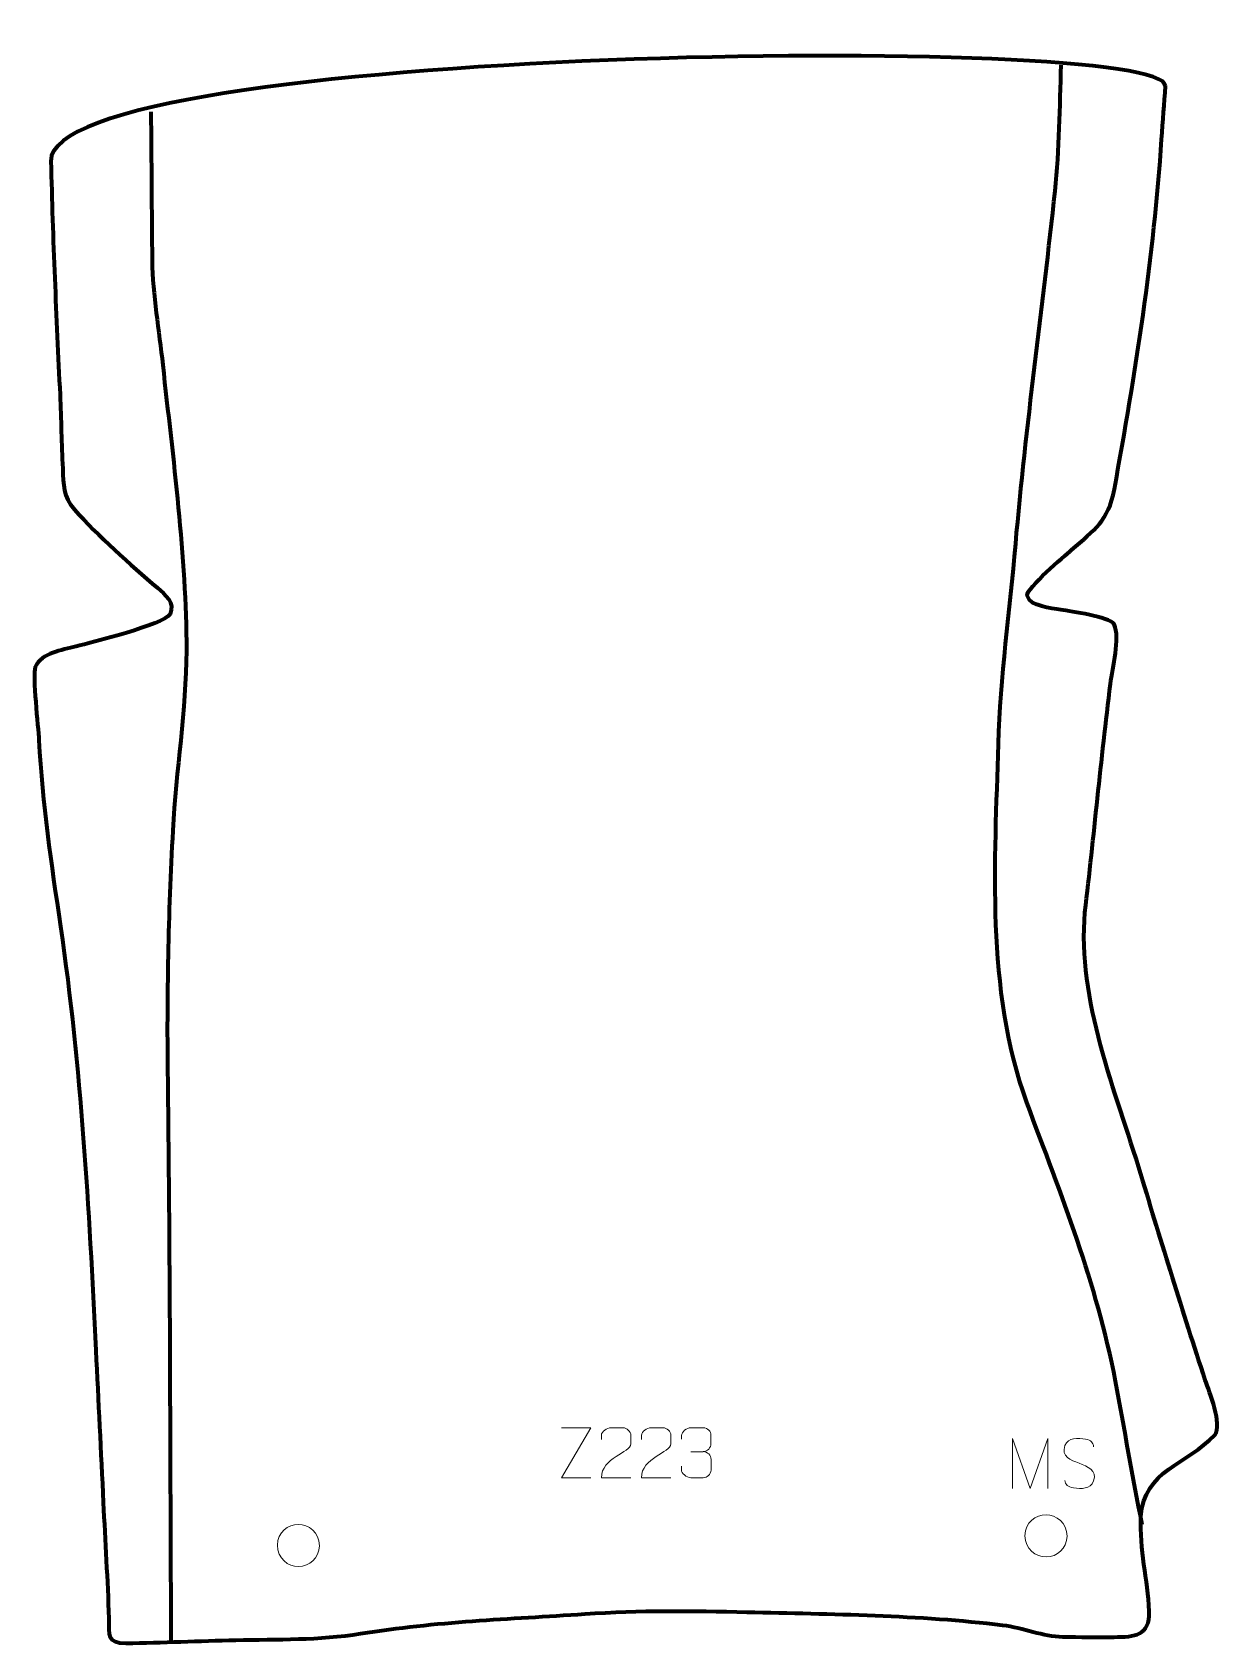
# Model space of a CAD drawing. Header units: millimetres. Extents: x 1061 to 1656, y 170 to 975.
import ezdxf

# ---------------------------------------------------------------- set-up
doc = ezdxf.new("R2010")
doc.units = ezdxf.units.MM
doc.header["$MEASUREMENT"] = 0
doc.layers.add('layer 2', color=7, linetype='Continuous')
doc.layers.add('layer 3', color=7, linetype='Continuous')

msp = doc.modelspace()

# ---------------------------------------------------------------- linework, layer by layer
at = {"layer": 'layer 2', "color": 142, "lineweight": 158}
for points in [[(1615.6417, 229.7994), (1610.5883, 253.6908), (1606.8693, 277.524), (1602.3378, 301.4518), (1602.3378, 301.4518), (1592.4873, 351.2227), (1575.5636, 393.5962), (1557.9305, 440.6749), (1557.9305, 440.6749), (1537.443, 498.0959), (1542.1845, 559.9919), (1543.786, 619.8141), (1543.786, 619.8141), (1544.7208, 652.9462), (1549.6305, 686.5592), (1552.413, 719.6927), (1552.413, 719.6927), (1557.5734, 778.7446), (1565.7502, 837.2609), (1572.1521, 896.1401), (1572.1521, 896.1401), (1574.3087, 916.82), (1574.3561, 937.963), (1575.1915, 958.9359)], [(1120.5623, 935.6536), (1120.7521, 910.836), (1120.9467, 886.0183), (1121.1775, 861.201), (1121.1775, 861.201), (1121.4088, 844.3994), (1124.6306, 826.06), (1126.4584, 809.166), (1126.4584, 809.166), (1131.5289, 762.5693), (1138.2027, 713.2391), (1138.312, 666.4672), (1138.312, 666.4672), (1138.1, 636.5768), (1133.1371, 606.5045), (1131.4699, 576.5071), (1131.4699, 576.5071), (1129.1632, 534.4379), (1128.3648, 493.7653), (1128.9304, 451.6406), (1128.9304, 451.6406), (1130.1423, 357.8387), (1130.0393, 264.0292), (1130.5882, 170.2226)]]:
    msp.add_open_spline(points, degree=3, knots=[0, 0, 0, 0, 0.14285714, 0.14285714, 0.14285714, 0.14285714, 0.28571429, 0.28571429, 0.28571429, 0.28571429, 0.42857143, 0.42857143, 0.42857143, 0.42857143, 0.57142857, 0.57142857, 0.57142857, 0.57142857, 0.71428571, 0.71428571, 0.71428571, 0.71428571, 1, 1, 1, 1], dxfattribs=at)
at = {"layer": 'layer 2', "color": 250, "lineweight": 9}
for points, knots in [([(1340.174, 253.1681), (1340.174, 253.1681), (1325.555, 253.1681), (1325.555, 253.1681), (1325.555, 253.1681), (1325.555, 253.1681), (1340.1983, 278.1255), (1340.1983, 278.1255), (1340.1983, 278.1255), (1340.1983, 278.1255), (1325.555, 278.1255), (1325.555, 278.1255)], [0, 0, 0, 0, 0.25, 0.25, 0.25, 0.25, 0.5, 0.5, 0.5, 0.5, 1, 1, 1, 1]), ([(1360.2481, 253.1597), (1355.3337, 253.16), (1350.4193, 253.16), (1345.5052, 253.1597), (1345.5052, 253.1597), (1345.5052, 263.092), (1360.1562, 265.7332), (1360.2481, 270.0435), (1360.2481, 270.0435), (1360.2478, 271.4676), (1360.2478, 272.8913), (1360.2481, 274.3146), (1360.2481, 274.3146), (1360.2312, 276.3917), (1358.1084, 278.1165), (1356.4374, 278.1338), (1356.4374, 278.1338), (1354.3642, 278.1334), (1352.2913, 278.1334), (1350.2189, 278.1338), (1350.2189, 278.1338), (1348.3968, 278.1503), (1345.5721, 276.3582), (1345.5052, 274.2646), (1345.5052, 274.2646), (1345.5052, 274.2646), (1345.5052, 272.2098), (1345.5052, 272.2098)], [0, 0, 0, 0, 0.125, 0.125, 0.125, 0.125, 0.25, 0.25, 0.25, 0.25, 0.375, 0.375, 0.375, 0.375, 0.5, 0.5, 0.5, 0.5, 0.625, 0.625, 0.625, 0.625, 0.75, 0.75, 0.75, 0.75, 1, 1, 1, 1]), ([(1380.2481, 253.1597), (1375.3337, 253.16), (1370.4193, 253.16), (1365.5052, 253.1597), (1365.5052, 253.1597), (1365.5052, 263.092), (1380.1562, 265.7332), (1380.2481, 270.0435), (1380.2481, 270.0435), (1380.2478, 271.4676), (1380.2478, 272.8913), (1380.2481, 274.3146), (1380.2481, 274.3146), (1380.2312, 276.3917), (1378.1084, 278.1165), (1376.4374, 278.1338), (1376.4374, 278.1338), (1374.3642, 278.1334), (1372.2913, 278.1334), (1370.2189, 278.1338), (1370.2189, 278.1338), (1368.3968, 278.1503), (1365.5721, 276.3582), (1365.5052, 274.2646), (1365.5052, 274.2646), (1365.5052, 274.2646), (1365.5052, 272.2098), (1365.5052, 272.2098)], [0, 0, 0, 0, 0.125, 0.125, 0.125, 0.125, 0.25, 0.25, 0.25, 0.25, 0.375, 0.375, 0.375, 0.375, 0.5, 0.5, 0.5, 0.5, 0.625, 0.625, 0.625, 0.625, 0.75, 0.75, 0.75, 0.75, 1, 1, 1, 1]), ([(1385.512, 272.4393), (1385.512, 272.4393), (1385.512, 274.2965), (1385.512, 274.2965), (1385.512, 274.2965), (1385.4977, 276.0384), (1388.1622, 278.1565), (1390.2213, 278.1338), (1390.2213, 278.1338), (1392.2854, 278.1338), (1394.3494, 278.1338), (1396.4131, 278.1338), (1396.4131, 278.1338), (1398.6076, 278.1426), (1400.2059, 276.2958), (1400.2503, 274.3837), (1400.2503, 274.3837), (1400.2499, 272.9486), (1400.2499, 271.5135), (1400.2503, 270.078), (1400.2503, 270.078), (1400.2017, 268.4245), (1398.5991, 266.1945), (1396.4008, 266.2045), (1396.4008, 266.2045), (1398.6045, 266.1933), (1400.2125, 264.3901), (1400.2665, 262.3306), (1400.2665, 262.3306), (1400.2661, 260.5459), (1400.2661, 258.7612), (1400.2665, 256.9761), (1400.2665, 256.9761), (1400.2766, 254.9147), (1398.2217, 253.1516), (1396.4008, 253.1597), (1396.4008, 253.1597), (1394.3355, 253.16), (1392.2703, 253.16), (1390.2047, 253.1597), (1390.2047, 253.1597), (1388.0361, 253.1712), (1385.5051, 255.5714), (1385.4865, 257.0332), (1385.4865, 257.0332), (1385.4865, 257.0332), (1385.4865, 258.9418), (1385.4865, 258.9418)], [0, 0, 0, 0, 0.07692308, 0.07692308, 0.07692308, 0.07692308, 0.15384615, 0.15384615, 0.15384615, 0.15384615, 0.23076923, 0.23076923, 0.23076923, 0.23076923, 0.30769231, 0.30769231, 0.30769231, 0.30769231, 0.38461538, 0.38461538, 0.38461538, 0.38461538, 0.46153846, 0.46153846, 0.46153846, 0.46153846, 0.53846154, 0.53846154, 0.53846154, 0.53846154, 0.61538462, 0.61538462, 0.61538462, 0.61538462, 0.69230769, 0.69230769, 0.69230769, 0.69230769, 0.76923077, 0.76923077, 0.76923077, 0.76923077, 0.84615385, 0.84615385, 0.84615385, 0.84615385, 1, 1, 1, 1]), ([(1550.7533, 247.8261), (1550.7533, 247.8261), (1550.7533, 272.784), (1550.7533, 272.784), (1550.7533, 272.784), (1550.7533, 272.784), (1559.6784, 247.8261), (1559.6784, 247.8261), (1559.6784, 247.8261), (1559.6784, 247.8261), (1568.4383, 272.7835), (1568.4383, 272.7835), (1568.4383, 272.7835), (1568.4383, 272.7835), (1568.4383, 247.8261), (1568.4383, 247.8261)], [0, 0, 0, 0, 0.2, 0.2, 0.2, 0.2, 0.4, 0.4, 0.4, 0.4, 0.6, 0.6, 0.6, 0.6, 1, 1, 1, 1]), ([(1584.1455, 260.476), (1579.8972, 261.9464), (1574.9891, 263.7422), (1576.9942, 269.2625), (1576.9942, 269.2625), (1578.4977, 273.4024), (1583.7113, 273.0139), (1587.3149, 272.4128), (1587.3149, 272.4128), (1590.1755, 271.9356), (1591.0402, 270.7224), (1591.3508, 268.6383)], [0, 0, 0, 0, 0.25, 0.25, 0.25, 0.25, 0.5, 0.5, 0.5, 0.5, 1, 1, 1, 1]), ([(1584.1455, 260.4759), (1588.1641, 258.8292), (1593.1936, 256.9409), (1591.3596, 251.5806), (1591.3596, 251.5806), (1589.8998, 247.3142), (1584.989, 247.5709), (1581.2629, 248.1256), (1581.2629, 248.1256), (1578.5129, 248.5354), (1577.292, 249.7489), (1576.914, 251.8611)], [0, 0, 0, 0, 0.25, 0.25, 0.25, 0.25, 0.5, 0.5, 0.5, 0.5, 1, 1, 1, 1]), ([(1557.0672, 224.2154), (1557.1379, 230.8558), (1562.4119, 234.7018), (1567.5672, 234.6048), (1567.5672, 234.6048), (1572.7225, 234.7018), (1577.9965, 230.6384), (1578.0672, 223.998), (1578.0672, 223.998), (1577.697, 217.6687), (1573.2551, 213.638), (1567.5672, 213.6086), (1567.5672, 213.6086), (1562.4119, 213.5116), (1557.1379, 217.575), (1557.0672, 224.2154)], [0, 0, 0, 0, 0.2, 0.2, 0.2, 0.2, 0.4, 0.4, 0.4, 0.4, 0.6, 0.6, 0.6, 0.6, 1, 1, 1, 1]), ([(1183.6965, 219.447), (1183.7672, 226.0874), (1189.0412, 229.9334), (1194.1965, 229.8364), (1194.1965, 229.8364), (1199.3518, 229.9334), (1204.6258, 225.87), (1204.6965, 219.2296), (1204.6965, 219.2296), (1204.3263, 212.9003), (1199.8844, 208.8696), (1194.1965, 208.8402), (1194.1965, 208.8402), (1189.0412, 208.7432), (1183.7672, 212.8066), (1183.6965, 219.447)], [0, 0, 0, 0, 0.2, 0.2, 0.2, 0.2, 0.4, 0.4, 0.4, 0.4, 0.6, 0.6, 0.6, 0.6, 1, 1, 1, 1])]:
    msp.add_open_spline(points, degree=3, knots=knots, dxfattribs=at)
msp.add_open_spline([(1390.2217, 266.1941), (1390.2217, 266.1941), (1396.4181, 266.1941), (1396.4181, 266.1941)], degree=3, dxfattribs=at)
at = {"layer": 'layer 3', "color": 242, "lineweight": 158}
msp.add_open_spline([(1627.1655, 948.3912), (1626.7834, 939.7962), (1625.8525, 931.0151), (1625.3044, 921.9178), (1625.3044, 921.9178), (1621.4369, 863.1197), (1612.3244, 804.9421), (1601.6967, 747.033), (1601.6967, 747.033), (1598.5269, 730.7325), (1591.9873, 727.1344), (1580.3675, 716.6869), (1580.3675, 716.6869), (1576.6036, 713.3682), (1557.8959, 697.8351), (1558.1577, 693.8868), (1558.1577, 693.8868), (1560.0911, 688.155), (1569.9267, 687.7403), (1575.016, 686.8151), (1575.016, 686.8151), (1580.0235, 685.9387), (1599.0646, 683.2804), (1601.576, 679.6383), (1601.576, 679.6383), (1604.7656, 672.3407), (1600.7914, 658), (1599.7628, 649.7929), (1599.7628, 649.7929), (1595.0053, 611.8325), (1591.4862, 573.6297), (1587.0089, 535.6118), (1587.0089, 535.6118), (1583.1051, 491.838), (1602.4307, 446.2387), (1614.9302, 404.8007), (1614.9302, 404.8007), (1625.3498, 370.2357), (1635.7705, 336.2781), (1647.0966, 301.9815), (1647.0966, 301.9815), (1649.208, 295.8448), (1655.8259, 280.0727), (1651.8231, 274.4478), (1651.8231, 274.4478), (1638.2165, 260.1592), (1616.2613, 256.6588), (1614.9952, 233.8401), (1614.9952, 233.8401), (1614.2888, 216.9371), (1618.2961, 202.7143), (1619.1577, 186.4028), (1619.1577, 186.4028), (1619.4399, 174.2654), (1611.8581, 173.6755), (1601.6173, 173.5839), (1601.6173, 173.5839), (1593.0972, 173.5591), (1584.3748, 173.5736), (1575.8592, 173.6784), (1575.8592, 173.6784), (1566.005, 173.9678), (1556.1653, 178.2282), (1545.9098, 179.5658), (1545.9098, 179.5658), (1504.2632, 184.6432), (1460.2581, 185.0328), (1418.2364, 186.0907), (1418.2364, 186.0907), (1390.6529, 186.7817), (1364.9367, 186.9854), (1337.3417, 185.1181), (1337.3417, 185.1181), (1299.2145, 182.6044), (1263.1834, 181.4058), (1225.2444, 175.2856), (1225.2444, 175.2856), (1204.6716, 171.967), (1183.7761, 172.5353), (1162.9499, 172.0911), (1162.9499, 172.0911), (1144.6922, 171.6864), (1126.3078, 170.7838), (1108.0855, 170.5299), (1108.0855, 170.5299), (1098.2964, 170.6374), (1099.8273, 174.1948), (1099.546, 182.8529), (1099.546, 182.8529), (1098.9222, 202.0541), (1097.6839, 221.5488), (1096.7704, 240.7837), (1096.7704, 240.7837), (1095.5672, 266.1182), (1094.2867, 291.4549), (1093.0429, 316.7881), (1093.0429, 316.7881), (1089.5922, 388.2949), (1085.7365, 457.6353), (1075.4143, 528.6224), (1075.4143, 528.6224), (1070.7464, 560.2103), (1066.2538, 589.6263), (1064.6499, 621.6545), (1064.6499, 621.6545), (1064.2721, 628.366), (1061.2973, 653.7648), (1062.7432, 658.212), (1062.7432, 658.212), (1066.1794, 665.4476), (1076.0985, 666.5294), (1083.0591, 668.427), (1083.0591, 668.427), (1091.0369, 670.5651), (1126.7131, 679.2842), (1130.1451, 684.6335), (1130.1451, 684.6335), (1132.6202, 690.4515), (1127.895, 694.2798), (1123.7885, 697.7699), (1123.7885, 697.7699), (1110.0967, 709.4247), (1094.2719, 723.5576), (1082.3384, 736.9096), (1082.3384, 736.9096), (1076.5687, 743.6552), (1076.9774, 748.9632), (1076.4968, 757.4015), (1076.4968, 757.4015), (1075.8037, 769.5696), (1075.7687, 781.9237), (1075.1725, 794.1939), (1075.1725, 794.1939), (1073.2999, 832.9322), (1071.5005, 872.1106), (1070.635, 910.8712), (1070.635, 910.8712), (1069.3471, 968.5471), (1628.3638, 975.3478), (1627.1655, 948.3912)], degree=3, knots=[0, 0, 0, 0, 0.02777778, 0.02777778, 0.02777778, 0.02777778, 0.05555556, 0.05555556, 0.05555556, 0.05555556, 0.08333333, 0.08333333, 0.08333333, 0.08333333, 0.11111111, 0.11111111, 0.11111111, 0.11111111, 0.13888889, 0.13888889, 0.13888889, 0.13888889, 0.16666667, 0.16666667, 0.16666667, 0.16666667, 0.19444444, 0.19444444, 0.19444444, 0.19444444, 0.22222222, 0.22222222, 0.22222222, 0.22222222, 0.25, 0.25, 0.25, 0.25, 0.27777778, 0.27777778, 0.27777778, 0.27777778, 0.30555556, 0.30555556, 0.30555556, 0.30555556, 0.33333333, 0.33333333, 0.33333333, 0.33333333, 0.36111111, 0.36111111, 0.36111111, 0.36111111, 0.38888889, 0.38888889, 0.38888889, 0.38888889, 0.41666667, 0.41666667, 0.41666667, 0.41666667, 0.44444444, 0.44444444, 0.44444444, 0.44444444, 0.47222222, 0.47222222, 0.47222222, 0.47222222, 0.5, 0.5, 0.5, 0.5, 0.52777778, 0.52777778, 0.52777778, 0.52777778, 0.55555556, 0.55555556, 0.55555556, 0.55555556, 0.58333333, 0.58333333, 0.58333333, 0.58333333, 0.61111111, 0.61111111, 0.61111111, 0.61111111, 0.63888889, 0.63888889, 0.63888889, 0.63888889, 0.66666667, 0.66666667, 0.66666667, 0.66666667, 0.69444444, 0.69444444, 0.69444444, 0.69444444, 0.72222222, 0.72222222, 0.72222222, 0.72222222, 0.75, 0.75, 0.75, 0.75, 0.77777778, 0.77777778, 0.77777778, 0.77777778, 0.80555556, 0.80555556, 0.80555556, 0.80555556, 0.83333333, 0.83333333, 0.83333333, 0.83333333, 0.86111111, 0.86111111, 0.86111111, 0.86111111, 0.88888889, 0.88888889, 0.88888889, 0.88888889, 0.91666667, 0.91666667, 0.91666667, 0.91666667, 0.94444444, 0.94444444, 0.94444444, 0.94444444, 1, 1, 1, 1], dxfattribs=at)

doc.saveas('drawing.dxf')
